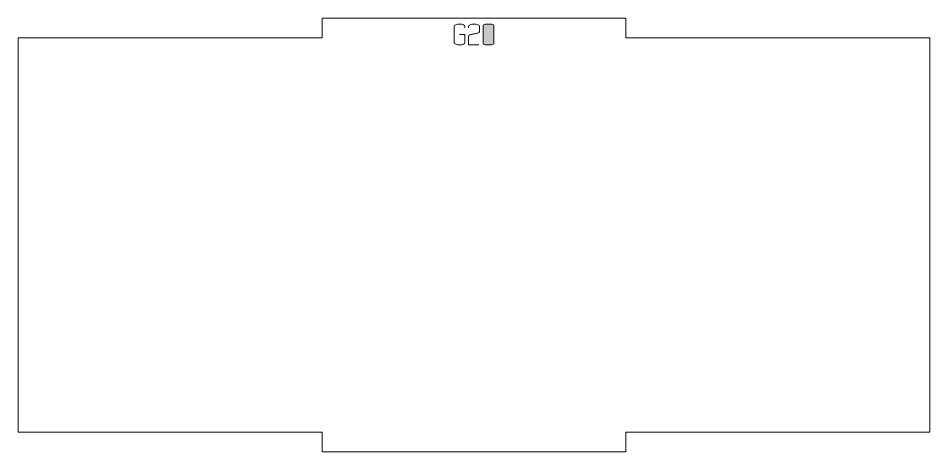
# Model space of a CAD drawing. Header units: centimetres. Extents: x -249 to 275, y -506 to 461.
# Drawn here: x -99.04 to -85.16, y -77.45 to -70.85 of the extents above; entities that cross this region are included whole.
import ezdxf

# ---------------------------------------------------------------- set-up
doc = ezdxf.new("R2010")
doc.units = ezdxf.units.CM
doc.header["$MEASUREMENT"] = 0
doc.layers.add('Capa 1', color=7, linetype='Continuous')

msp = doc.modelspace()

# ---------------------------------------------------------------- hatches: boundary and pattern name
at = {"layer": 'Capa 1', "true_color": 0x3e4095}
h = msp.add_hatch(color=175, dxfattribs=at)
edge = h.paths.add_edge_path()
edge.add_spline(control_points=[(-92.23926, -71.21865), (-92.23926, -71.22843), (-92.24713, -71.23676), (-92.26288, -71.24364), (-92.27862, -71.25052), (-92.29827, -71.25396), (-92.32181, -71.25396), (-92.34535, -71.25396), (-92.365, -71.25052), (-92.38074, -71.24364), (-92.39649, -71.23676), (-92.40436, -71.22843), (-92.40436, -71.21865), (-92.40436, -71.21865), (-92.40436, -70.97283), (-92.40436, -70.97283), (-92.40436, -70.96305), (-92.39649, -70.95472), (-92.38074, -70.94784), (-92.365, -70.94096), (-92.34535, -70.93752), (-92.32181, -70.93752), (-92.29827, -70.93752), (-92.27862, -70.94096), (-92.26288, -70.94784), (-92.24713, -70.95472), (-92.23926, -70.96305), (-92.23926, -70.97283), (-92.23926, -70.97283), (-92.23926, -70.9953), (-92.23926, -70.9953), (-92.23926, -70.9953), (-92.23926, -70.97283), (-92.23926, -70.97283), (-92.23926, -70.96305), (-92.24713, -70.95472), (-92.26288, -70.94784), (-92.27862, -70.94096), (-92.29827, -70.93752), (-92.32181, -70.93752), (-92.34535, -70.93752), (-92.365, -70.94096), (-92.38074, -70.94784), (-92.39649, -70.95472), (-92.40436, -70.96305), (-92.40436, -70.97283), (-92.40436, -70.97283), (-92.40436, -71.21865), (-92.40436, -71.21865), (-92.40436, -71.22843), (-92.39649, -71.23676), (-92.38074, -71.24364), (-92.365, -71.25052), (-92.34535, -71.25396), (-92.32181, -71.25396), (-92.29827, -71.25396), (-92.27862, -71.25052), (-92.26288, -71.24364), (-92.24713, -71.23676), (-92.23926, -71.22843), (-92.23926, -71.21865), (-92.23926, -71.21865), (-92.23926, -71.09574), (-92.23926, -71.09574), (-92.23926, -71.09574), (-92.32089, -71.09574), (-92.32089, -71.09574), (-92.32089, -71.09574), (-92.23926, -71.09574), (-92.23926, -71.09574), (-92.23926, -71.09574), (-92.23926, -71.21865), (-92.23926, -71.21865)], knot_values=[0, 0, 0, 0, 0.04166667, 0.04166667, 0.04166667, 0.08333333, 0.08333333, 0.08333333, 0.125, 0.125, 0.125, 0.16666667, 0.16666667, 0.16666667, 0.20833333, 0.20833333, 0.20833333, 0.25, 0.25, 0.25, 0.29166667, 0.29166667, 0.29166667, 0.33333333, 0.33333333, 0.33333333, 0.375, 0.375, 0.375, 0.41666667, 0.41666667, 0.41666667, 0.45833333, 0.45833333, 0.45833333, 0.5, 0.5, 0.5, 0.54166667, 0.54166667, 0.54166667, 0.58333333, 0.58333333, 0.58333333, 0.625, 0.625, 0.625, 0.66666667, 0.66666667, 0.66666667, 0.70833333, 0.70833333, 0.70833333, 0.75, 0.75, 0.75, 0.79166667, 0.79166667, 0.79166667, 0.83333333, 0.83333333, 0.83333333, 0.875, 0.875, 0.875, 0.91666667, 0.91666667, 0.91666667, 0.95833333, 0.95833333, 0.95833333, 1, 1, 1, 1], degree=3, periodic=1)
h = msp.add_hatch(color=175, dxfattribs=at)
edge = h.paths.add_edge_path()
edge.add_spline(control_points=[(-92.18469, -71.25396), (-92.18469, -71.25396), (-92.18469, -71.12142), (-92.18469, -71.12142), (-92.18377, -71.1095), (-92.17292, -71.10033), (-92.15213, -71.09391), (-92.14357, -71.09329), (-92.13539, -71.0923), (-92.12759, -71.09092), (-92.1198, -71.08955), (-92.11192, -71.0881), (-92.10397, -71.08657), (-92.0893, -71.08412), (-92.07806, -71.08213), (-92.07027, -71.08061), (-92.06247, -71.07908), (-92.0549, -71.07709), (-92.04756, -71.07464), (-92.02861, -71.06761), (-92.01913, -71.05859), (-92.01913, -71.04759), (-92.01913, -71.04759), (-92.01913, -70.97283), (-92.01913, -70.97283), (-92.01913, -70.96305), (-92.027, -70.95472), (-92.04275, -70.94784), (-92.05849, -70.94096), (-92.07814, -70.93752), (-92.10168, -70.93752), (-92.12522, -70.93752), (-92.14487, -70.94096), (-92.16061, -70.94784), (-92.17636, -70.95472), (-92.18423, -70.96305), (-92.18423, -70.97283), (-92.18423, -70.97283), (-92.18423, -70.9953), (-92.18423, -70.9953), (-92.18423, -70.9953), (-92.18423, -70.97283), (-92.18423, -70.97283), (-92.18423, -70.96305), (-92.17636, -70.95472), (-92.16061, -70.94784), (-92.14487, -70.94096), (-92.12522, -70.93752), (-92.10168, -70.93752), (-92.07814, -70.93752), (-92.05849, -70.94096), (-92.04275, -70.94784), (-92.027, -70.95472), (-92.01913, -70.96305), (-92.01913, -70.97283), (-92.01913, -70.97283), (-92.01913, -71.04759), (-92.01913, -71.04759), (-92.01913, -71.05859), (-92.02861, -71.06761), (-92.04756, -71.07464), (-92.0549, -71.07709), (-92.06247, -71.07908), (-92.07027, -71.08061), (-92.07806, -71.08213), (-92.0893, -71.08412), (-92.10397, -71.08657), (-92.11192, -71.0881), (-92.1198, -71.08955), (-92.12759, -71.09092), (-92.13539, -71.0923), (-92.14357, -71.09329), (-92.15213, -71.09391), (-92.17292, -71.10033), (-92.18377, -71.1095), (-92.18469, -71.12142), (-92.18469, -71.12142), (-92.18469, -71.25396), (-92.18469, -71.25396), (-92.18469, -71.25396), (-92.02784, -71.25396), (-92.02784, -71.25396), (-92.02784, -71.25396), (-92.18469, -71.25396), (-92.18469, -71.25396)], knot_values=[0, 0, 0, 0, 0.03571429, 0.03571429, 0.03571429, 0.07142857, 0.07142857, 0.07142857, 0.10714286, 0.10714286, 0.10714286, 0.14285714, 0.14285714, 0.14285714, 0.17857143, 0.17857143, 0.17857143, 0.21428571, 0.21428571, 0.21428571, 0.25, 0.25, 0.25, 0.28571429, 0.28571429, 0.28571429, 0.32142857, 0.32142857, 0.32142857, 0.35714286, 0.35714286, 0.35714286, 0.39285714, 0.39285714, 0.39285714, 0.42857143, 0.42857143, 0.42857143, 0.46428571, 0.46428571, 0.46428571, 0.5, 0.5, 0.5, 0.53571429, 0.53571429, 0.53571429, 0.57142857, 0.57142857, 0.57142857, 0.60714286, 0.60714286, 0.60714286, 0.64285714, 0.64285714, 0.64285714, 0.67857143, 0.67857143, 0.67857143, 0.71428571, 0.71428571, 0.71428571, 0.75, 0.75, 0.75, 0.78571429, 0.78571429, 0.78571429, 0.82142857, 0.82142857, 0.82142857, 0.85714286, 0.85714286, 0.85714286, 0.89285714, 0.89285714, 0.89285714, 0.92857143, 0.92857143, 0.92857143, 0.96428571, 0.96428571, 0.96428571, 1, 1, 1, 1], degree=3, periodic=1)
h = msp.add_hatch(color=175, dxfattribs=at)
edge = h.paths.add_edge_path()
edge.add_spline(control_points=[(-91.9641, -71.23011), (-91.9641, -71.2399), (-91.95623, -71.24632), (-91.94048, -71.24937), (-91.92474, -71.25243), (-91.90509, -71.25396), (-91.88155, -71.25396), (-91.85801, -71.25396), (-91.83836, -71.25243), (-91.82262, -71.24937), (-91.80687, -71.24632), (-91.799, -71.2399), (-91.799, -71.23011), (-91.799, -71.23011), (-91.799, -70.96183), (-91.799, -70.96183), (-91.799, -70.95204), (-91.80687, -70.94554), (-91.82262, -70.94233), (-91.83836, -70.93912), (-91.85801, -70.93752), (-91.88155, -70.93752), (-91.90509, -70.93752), (-91.92474, -70.93912), (-91.94048, -70.94233), (-91.95623, -70.94554), (-91.9641, -70.95204), (-91.9641, -70.96183), (-91.9641, -70.96183), (-91.9641, -71.23011), (-91.9641, -71.23011)], knot_values=[0, 0, 0, 0, 0.1, 0.1, 0.1, 0.2, 0.2, 0.2, 0.3, 0.3, 0.3, 0.4, 0.4, 0.4, 0.5, 0.5, 0.5, 0.6, 0.6, 0.6, 0.7, 0.7, 0.7, 0.8, 0.8, 0.8, 0.9, 0.9, 0.9, 1, 1, 1, 1], degree=3, periodic=1)
h = msp.add_hatch(color=175, dxfattribs=at)
edge = h.paths.add_edge_path()
edge.add_spline(control_points=[(-91.799, -71.23011), (-91.799, -71.2399), (-91.80687, -71.24632), (-91.82262, -71.24937), (-91.83836, -71.25243), (-91.85801, -71.25396), (-91.88155, -71.25396), (-91.90509, -71.25396), (-91.92474, -71.25243), (-91.94048, -71.24937), (-91.95623, -71.24632), (-91.9641, -71.2399), (-91.9641, -71.23011), (-91.9641, -71.23011), (-91.9641, -70.96183), (-91.9641, -70.96183), (-91.9641, -70.95204), (-91.95623, -70.94554), (-91.94048, -70.94233), (-91.92474, -70.93912), (-91.90509, -70.93752), (-91.88155, -70.93752), (-91.85801, -70.93752), (-91.83836, -70.93912), (-91.82262, -70.94233), (-91.80687, -70.94554), (-91.799, -70.95204), (-91.799, -70.96183), (-91.799, -70.96183), (-91.799, -71.23011), (-91.799, -71.23011)], knot_values=[0, 0, 0, 0, 0.1, 0.1, 0.1, 0.2, 0.2, 0.2, 0.3, 0.3, 0.3, 0.4, 0.4, 0.4, 0.5, 0.5, 0.5, 0.6, 0.6, 0.6, 0.7, 0.7, 0.7, 0.8, 0.8, 0.8, 0.9, 0.9, 0.9, 1, 1, 1, 1], degree=3, periodic=1)

# ---------------------------------------------------------------- linework, layer by layer
at = {"layer": 'Capa 1', "color": 240, "lineweight": 9}
msp.add_open_spline([(-99.04271, -71.14756), (-99.04271, -71.14756), (-99.04271, -77.14756), (-99.04271, -77.14756), (-99.04271, -77.14756), (-94.41535, -77.14756), (-94.41535, -77.14756), (-94.41535, -77.14756), (-94.41535, -77.44756), (-94.41535, -77.44756), (-94.41535, -77.44756), (-89.788, -77.44756), (-89.788, -77.44756), (-89.788, -77.44756), (-89.788, -77.14756), (-89.788, -77.14756), (-89.788, -77.14756), (-85.16065, -77.14756), (-85.16065, -77.14756), (-85.16065, -77.14756), (-85.16065, -71.14756), (-85.16065, -71.14756), (-85.16065, -71.14756), (-89.788, -71.14756), (-89.788, -71.14756), (-89.788, -71.14756), (-89.788, -70.84756), (-89.788, -70.84756), (-89.788, -70.84756), (-94.41535, -70.84756), (-94.41535, -70.84756), (-94.41535, -70.84756), (-94.41535, -71.14756), (-94.41535, -71.14756), (-94.41535, -71.14756), (-99.04271, -71.14756), (-99.04271, -71.14756)], degree=3, knots=[0, 0, 0, 0, 0.08333333, 0.08333333, 0.08333333, 0.16666667, 0.16666667, 0.16666667, 0.25, 0.25, 0.25, 0.33333333, 0.33333333, 0.33333333, 0.41666667, 0.41666667, 0.41666667, 0.5, 0.5, 0.5, 0.58333333, 0.58333333, 0.58333333, 0.66666667, 0.66666667, 0.66666667, 0.75, 0.75, 0.75, 0.83333333, 0.83333333, 0.83333333, 0.91666667, 0.91666667, 0.91666667, 1, 1, 1, 1], dxfattribs=at)
at = {"layer": 'Capa 1', "color": 114, "lineweight": 9}
for points, knots in [([(-92.23926, -71.21865), (-92.23926, -71.22843), (-92.24713, -71.23676), (-92.26288, -71.24364), (-92.27862, -71.25052), (-92.29827, -71.25396), (-92.32181, -71.25396), (-92.34535, -71.25396), (-92.365, -71.25052), (-92.38074, -71.24364), (-92.39649, -71.23676), (-92.40436, -71.22843), (-92.40436, -71.21865), (-92.40436, -71.21865), (-92.40436, -70.97283), (-92.40436, -70.97283), (-92.40436, -70.96305), (-92.39649, -70.95472), (-92.38074, -70.94784), (-92.365, -70.94096), (-92.34535, -70.93752), (-92.32181, -70.93752), (-92.29827, -70.93752), (-92.27862, -70.94096), (-92.26288, -70.94784), (-92.24713, -70.95472), (-92.23926, -70.96305), (-92.23926, -70.97283), (-92.23926, -70.97283), (-92.23926, -70.9953), (-92.23926, -70.9953), (-92.23926, -70.9953), (-92.23926, -70.97283), (-92.23926, -70.97283), (-92.23926, -70.96305), (-92.24713, -70.95472), (-92.26288, -70.94784), (-92.27862, -70.94096), (-92.29827, -70.93752), (-92.32181, -70.93752), (-92.34535, -70.93752), (-92.365, -70.94096), (-92.38074, -70.94784), (-92.39649, -70.95472), (-92.40436, -70.96305), (-92.40436, -70.97283), (-92.40436, -70.97283), (-92.40436, -71.21865), (-92.40436, -71.21865), (-92.40436, -71.22843), (-92.39649, -71.23676), (-92.38074, -71.24364), (-92.365, -71.25052), (-92.34535, -71.25396), (-92.32181, -71.25396), (-92.29827, -71.25396), (-92.27862, -71.25052), (-92.26288, -71.24364), (-92.24713, -71.23676), (-92.23926, -71.22843), (-92.23926, -71.21865), (-92.23926, -71.21865), (-92.23926, -71.09574), (-92.23926, -71.09574), (-92.23926, -71.09574), (-92.32089, -71.09574), (-92.32089, -71.09574), (-92.32089, -71.09574), (-92.23926, -71.09574), (-92.23926, -71.09574), (-92.23926, -71.09574), (-92.23926, -71.21865), (-92.23926, -71.21865)], [0, 0, 0, 0, 0.04166667, 0.04166667, 0.04166667, 0.08333333, 0.08333333, 0.08333333, 0.125, 0.125, 0.125, 0.16666667, 0.16666667, 0.16666667, 0.20833333, 0.20833333, 0.20833333, 0.25, 0.25, 0.25, 0.29166667, 0.29166667, 0.29166667, 0.33333333, 0.33333333, 0.33333333, 0.375, 0.375, 0.375, 0.41666667, 0.41666667, 0.41666667, 0.45833333, 0.45833333, 0.45833333, 0.5, 0.5, 0.5, 0.54166667, 0.54166667, 0.54166667, 0.58333333, 0.58333333, 0.58333333, 0.625, 0.625, 0.625, 0.66666667, 0.66666667, 0.66666667, 0.70833333, 0.70833333, 0.70833333, 0.75, 0.75, 0.75, 0.79166667, 0.79166667, 0.79166667, 0.83333333, 0.83333333, 0.83333333, 0.875, 0.875, 0.875, 0.91666667, 0.91666667, 0.91666667, 0.95833333, 0.95833333, 0.95833333, 1, 1, 1, 1]), ([(-92.18469, -71.25396), (-92.18469, -71.25396), (-92.18469, -71.12142), (-92.18469, -71.12142), (-92.18377, -71.1095), (-92.17292, -71.10033), (-92.15213, -71.09391), (-92.14357, -71.09329), (-92.13539, -71.0923), (-92.12759, -71.09092), (-92.1198, -71.08955), (-92.11192, -71.0881), (-92.10397, -71.08657), (-92.0893, -71.08412), (-92.07806, -71.08213), (-92.07027, -71.08061), (-92.06247, -71.07908), (-92.0549, -71.07709), (-92.04756, -71.07464), (-92.02861, -71.06761), (-92.01913, -71.05859), (-92.01913, -71.04759), (-92.01913, -71.04759), (-92.01913, -70.97283), (-92.01913, -70.97283), (-92.01913, -70.96305), (-92.027, -70.95472), (-92.04275, -70.94784), (-92.05849, -70.94096), (-92.07814, -70.93752), (-92.10168, -70.93752), (-92.12522, -70.93752), (-92.14487, -70.94096), (-92.16061, -70.94784), (-92.17636, -70.95472), (-92.18423, -70.96305), (-92.18423, -70.97283), (-92.18423, -70.97283), (-92.18423, -70.9953), (-92.18423, -70.9953), (-92.18423, -70.9953), (-92.18423, -70.97283), (-92.18423, -70.97283), (-92.18423, -70.96305), (-92.17636, -70.95472), (-92.16061, -70.94784), (-92.14487, -70.94096), (-92.12522, -70.93752), (-92.10168, -70.93752), (-92.07814, -70.93752), (-92.05849, -70.94096), (-92.04275, -70.94784), (-92.027, -70.95472), (-92.01913, -70.96305), (-92.01913, -70.97283), (-92.01913, -70.97283), (-92.01913, -71.04759), (-92.01913, -71.04759), (-92.01913, -71.05859), (-92.02861, -71.06761), (-92.04756, -71.07464), (-92.0549, -71.07709), (-92.06247, -71.07908), (-92.07027, -71.08061), (-92.07806, -71.08213), (-92.0893, -71.08412), (-92.10397, -71.08657), (-92.11192, -71.0881), (-92.1198, -71.08955), (-92.12759, -71.09092), (-92.13539, -71.0923), (-92.14357, -71.09329), (-92.15213, -71.09391), (-92.17292, -71.10033), (-92.18377, -71.1095), (-92.18469, -71.12142), (-92.18469, -71.12142), (-92.18469, -71.25396), (-92.18469, -71.25396), (-92.18469, -71.25396), (-92.02784, -71.25396), (-92.02784, -71.25396), (-92.02784, -71.25396), (-92.18469, -71.25396), (-92.18469, -71.25396)], [0, 0, 0, 0, 0.03571429, 0.03571429, 0.03571429, 0.07142857, 0.07142857, 0.07142857, 0.10714286, 0.10714286, 0.10714286, 0.14285714, 0.14285714, 0.14285714, 0.17857143, 0.17857143, 0.17857143, 0.21428571, 0.21428571, 0.21428571, 0.25, 0.25, 0.25, 0.28571429, 0.28571429, 0.28571429, 0.32142857, 0.32142857, 0.32142857, 0.35714286, 0.35714286, 0.35714286, 0.39285714, 0.39285714, 0.39285714, 0.42857143, 0.42857143, 0.42857143, 0.46428571, 0.46428571, 0.46428571, 0.5, 0.5, 0.5, 0.53571429, 0.53571429, 0.53571429, 0.57142857, 0.57142857, 0.57142857, 0.60714286, 0.60714286, 0.60714286, 0.64285714, 0.64285714, 0.64285714, 0.67857143, 0.67857143, 0.67857143, 0.71428571, 0.71428571, 0.71428571, 0.75, 0.75, 0.75, 0.78571429, 0.78571429, 0.78571429, 0.82142857, 0.82142857, 0.82142857, 0.85714286, 0.85714286, 0.85714286, 0.89285714, 0.89285714, 0.89285714, 0.92857143, 0.92857143, 0.92857143, 0.96428571, 0.96428571, 0.96428571, 1, 1, 1, 1]), ([(-91.9641, -71.23011), (-91.9641, -71.2399), (-91.95623, -71.24632), (-91.94048, -71.24937), (-91.92474, -71.25243), (-91.90509, -71.25396), (-91.88155, -71.25396), (-91.85801, -71.25396), (-91.83836, -71.25243), (-91.82262, -71.24937), (-91.80687, -71.24632), (-91.799, -71.2399), (-91.799, -71.23011), (-91.799, -71.23011), (-91.799, -70.96183), (-91.799, -70.96183), (-91.799, -70.95204), (-91.80687, -70.94554), (-91.82262, -70.94233), (-91.83836, -70.93912), (-91.85801, -70.93752), (-91.88155, -70.93752), (-91.90509, -70.93752), (-91.92474, -70.93912), (-91.94048, -70.94233), (-91.95623, -70.94554), (-91.9641, -70.95204), (-91.9641, -70.96183), (-91.9641, -70.96183), (-91.9641, -71.23011), (-91.9641, -71.23011)], [0, 0, 0, 0, 0.1, 0.1, 0.1, 0.2, 0.2, 0.2, 0.3, 0.3, 0.3, 0.4, 0.4, 0.4, 0.5, 0.5, 0.5, 0.6, 0.6, 0.6, 0.7, 0.7, 0.7, 0.8, 0.8, 0.8, 0.9, 0.9, 0.9, 1, 1, 1, 1]), ([(-91.799, -71.23011), (-91.799, -71.2399), (-91.80687, -71.24632), (-91.82262, -71.24937), (-91.83836, -71.25243), (-91.85801, -71.25396), (-91.88155, -71.25396), (-91.90509, -71.25396), (-91.92474, -71.25243), (-91.94048, -71.24937), (-91.95623, -71.24632), (-91.9641, -71.2399), (-91.9641, -71.23011), (-91.9641, -71.23011), (-91.9641, -70.96183), (-91.9641, -70.96183), (-91.9641, -70.95204), (-91.95623, -70.94554), (-91.94048, -70.94233), (-91.92474, -70.93912), (-91.90509, -70.93752), (-91.88155, -70.93752), (-91.85801, -70.93752), (-91.83836, -70.93912), (-91.82262, -70.94233), (-91.80687, -70.94554), (-91.799, -70.95204), (-91.799, -70.96183), (-91.799, -70.96183), (-91.799, -71.23011), (-91.799, -71.23011)], [0, 0, 0, 0, 0.1, 0.1, 0.1, 0.2, 0.2, 0.2, 0.3, 0.3, 0.3, 0.4, 0.4, 0.4, 0.5, 0.5, 0.5, 0.6, 0.6, 0.6, 0.7, 0.7, 0.7, 0.8, 0.8, 0.8, 0.9, 0.9, 0.9, 1, 1, 1, 1])]:
    msp.add_open_spline(points, degree=3, knots=knots, dxfattribs=at)

doc.saveas('drawing.dxf')
